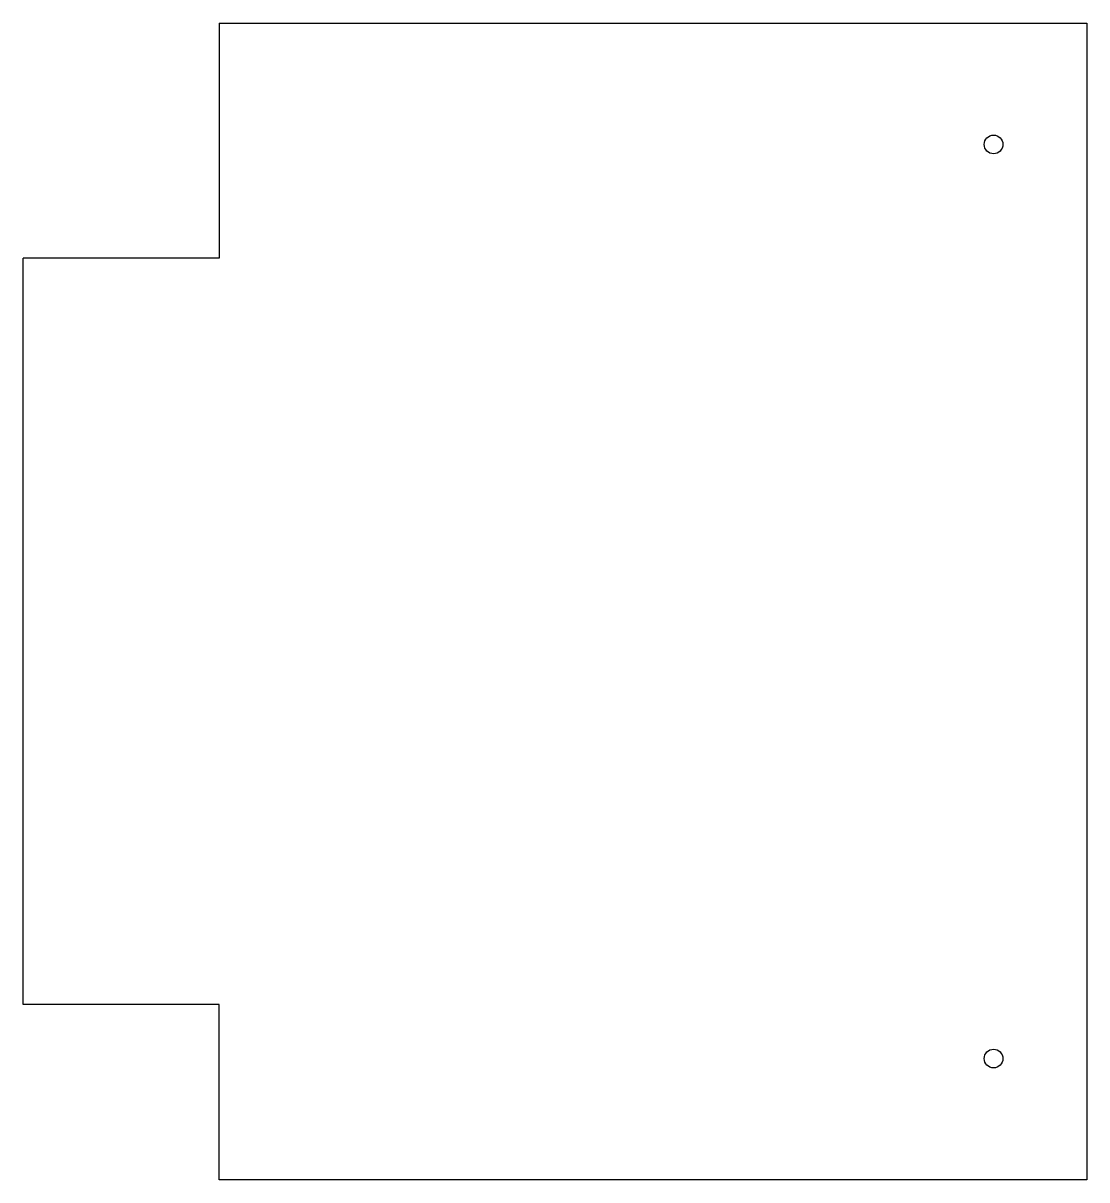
# Model space of a CAD drawing. Extents: x -27.2 to 29.8, y -8.5 to 53.5.
import ezdxf

# ---------------------------------------------------------------- set-up
doc = ezdxf.new("R2010")
doc.units = 0
doc.header["$MEASUREMENT"] = 0
doc.layers.add('2D', color=7, linetype='CONTINUOUS')

# ---------------------------------------------------------------- blocks, each defined once
blk = doc.blocks.new('SHAPE2DVIEW006')
at = {"layer": '2D', "color": 0}
for p, q in [((-16.73, 53.5), (29.77, 53.5)), ((-16.73, 53.5), (-16.73, 40.9)), ((29.77, 53.5), (29.77, -8.5)), ((-27.23, 0.9), (-27.23, 40.9)), ((-16.73, 40.9), (-27.23, 40.9)), ((-16.73, 0.9), (-27.23, 0.9)), ((-16.73, -8.5), (-16.73, 0.9)), ((29.77, -8.5), (-16.73, -8.5))]:
    blk.add_line(p, q, dxfattribs=at)
for centre in [(24.77, 47), (24.77, -2)]:
    blk.add_circle(centre, 0.5, dxfattribs=at)

msp = doc.modelspace()

# ---------------------------------------------------------------- block references
at = {"layer": '2D', "color": 0}
msp.add_blockref('SHAPE2DVIEW006', (0, 0), dxfattribs=at)

doc.saveas('drawing.dxf')
